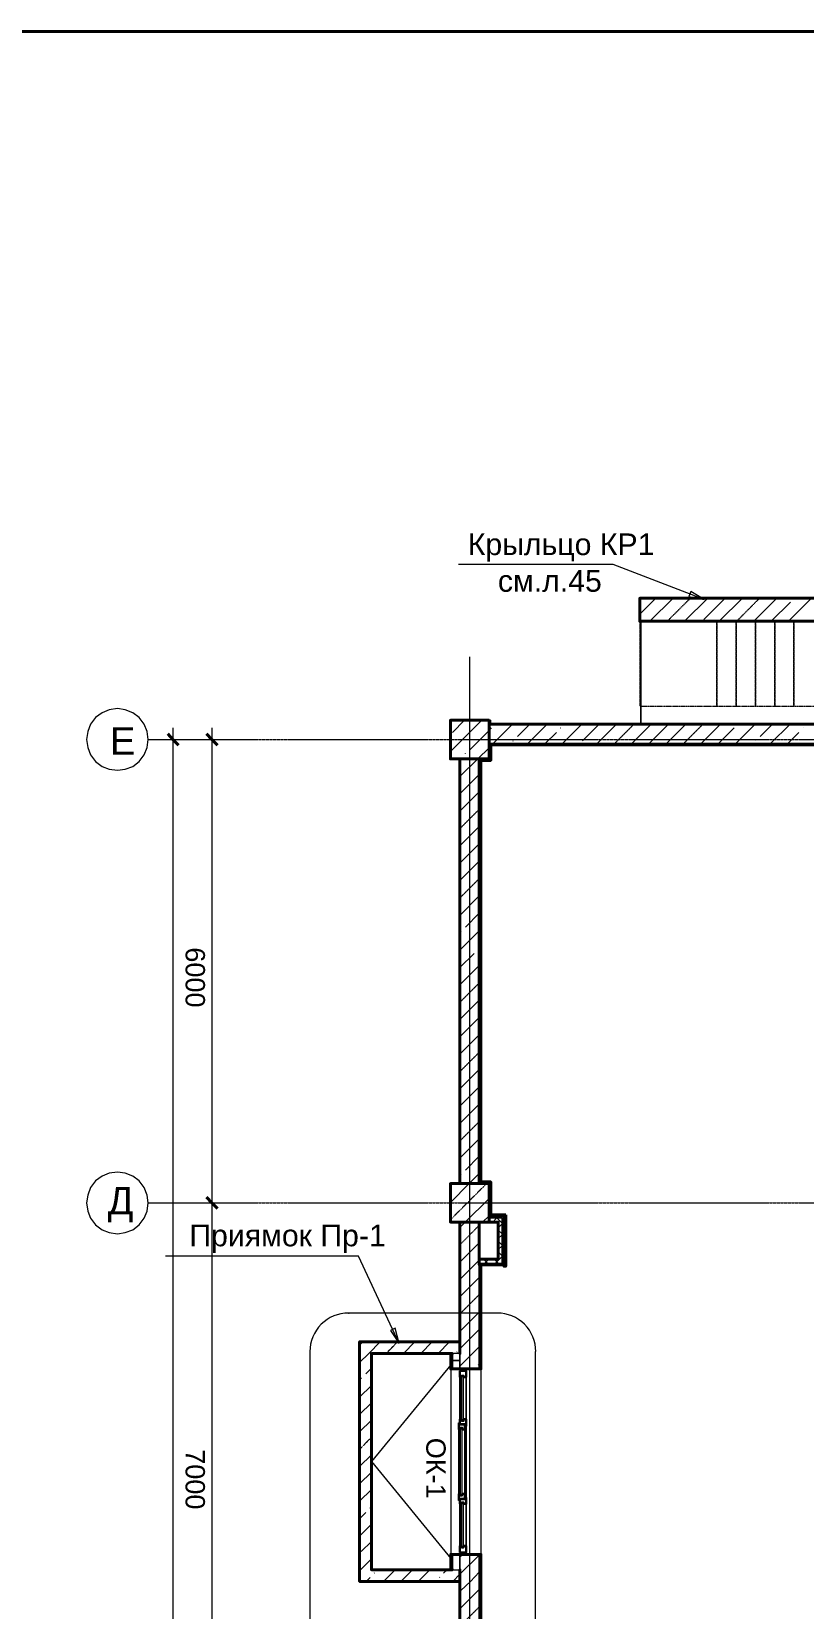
# Model space of a CAD drawing. Header units: millimetres. Extents: x -83618 to -12593, y -3271 to 55593.
# Drawn here: x -57451 to -47438, y 35159 to 55593 of the extents above; entities that cross this region are included whole.
import ezdxf

# ---------------------------------------------------------------- set-up
doc = ezdxf.new("R2010")
doc.units = ezdxf.units.MM
doc.linetypes.add('PDF_IMPORT', pattern=[1, 0.8, -0.2])
doc.layers.add('PDF _Геометрия', color=7, linetype='Continuous')
doc.layers.add('PDF _Текст', color=7, linetype='Continuous')
doc.layers.add('printme', color=5, linetype='Continuous', lineweight=40, plot=False)
doc.styles.add('PDF Arial', font='arial.ttf')

msp = doc.modelspace()

# ---------------------------------------------------------------- linework, layer by layer
at = {"layer": 'PDF _Геометрия', "lineweight": 18}
for points in [[(-48737.53355, 48237.08124), (-49914.66818, 48690.15105), (-51917.49076, 48690.15105)], [(-55664.84379, 46424.80204), (-55618.26652, 46424.80204), (-55465.83182, 46424.80204)], [(-55618.26652, 46577.23674), (-55618.26652, 20769.19521)], [(-55160.96242, 46424.80204), (-55114.38516, 46424.80204), (-54961.95046, 46424.80204)], [(-55114.38516, 46577.23674), (-55114.38516, 40424.80288), (-55114.38516, 33421.27529), (-55114.38516, 29673.92226), (-55114.38516, 26421.98199), (-55114.38516, 20769.19521)], [(-46522.99611, 46373.99047), (-46544.16759, 46373.99047), (-51523.70112, 46373.99047)], [(-49406.55251, 46373.99047), (-49457.36408, 46373.99047), (-49605.56448, 46373.99047)], [(-52010.6453, 46174.9785), (-52010.6453, 46174.9785)], [(-52010.6453, 46174.9785), (-52010.6453, 46174.9785)], [(-51650.73003, 40746.60947), (-51650.73003, 40793.18674), (-51650.73003, 40945.62144)], [(-55160.96242, 40424.80288), (-55114.38516, 40424.80288), (-54961.95046, 40424.80288)], [(-51650.73003, 39645.6922), (-51405.1408, 39645.6922), (-51354.32923, 39645.6922), (-51354.32923, 40174.97935), (-51354.32923, 40225.79091), (-51523.70112, 40225.79091)], [(-51523.70112, 40174.97935), (-51650.73003, 40174.97935), (-51650.73003, 39696.50376)], [(-52688.13285, 38604.05508), (-53213.18571, 39734.61244), (-55715.65536, 39734.61244)], [(-51820.10192, 38273.7799), (-51650.73003, 38273.7799), (-51650.73003, 38625.22657), (-51650.73003, 39620.28641), (-51650.73003, 38625.22657), (-51650.73003, 38273.7799), (-51629.55855, 38273.7799), (-51629.55855, 35872.93338), (-51650.73003, 35872.93338), (-51820.10192, 35872.93338)], [(-51900.55357, 38625.22657), (-53200.48281, 38625.22657), (-53200.48281, 35521.48671), (-52281.64032, 35521.48671), (-53200.48281, 35521.48671), (-53200.48281, 38625.22657), (-52281.64032, 38625.22657)], [(-53844.09599, 38498.19765), (-53844.09599, 38498.19765)], [(-52446.77791, 38472.79187), (-52493.35518, 38472.79187), (-52645.78988, 38472.79187)], [(-51900.55357, 38472.79187), (-51947.13084, 38472.79187), (-51997.94241, 38472.79187), (-52281.64032, 38472.79187)], [(-51900.55357, 38273.7799), (-51900.55357, 38472.79187), (-51900.55357, 38273.7799), (-51997.94241, 38273.7799), (-52019.11389, 38273.7799), (-52019.11389, 35872.93338), (-51997.94241, 35872.93338), (-51997.94241, 35678.15571), (-51997.94241, 35872.93338), (-51900.55357, 35872.93338), (-51900.55357, 35673.92141), (-51900.55357, 35872.93338)], [(-50922.43091, 30431.86146), (-50922.43091, 38498.19765)], [(-50918.19662, 38498.19765), (-50918.19662, 38498.19765)], [(-52019.11389, 38328.82576), (-53048.04811, 37075.47379), (-52019.11389, 35817.88751)], [(-51900.55357, 38248.37411), (-51900.55357, 37553.94937), (-51900.55357, 37575.12086), (-51913.25646, 37575.12086), (-51913.25646, 36571.59242), (-51900.55357, 36571.59242), (-51900.55357, 36592.7639), (-51837.03911, 36592.7639), (-51837.03911, 37553.94937), (-51900.55357, 37553.94937), (-51900.55357, 37558.18367), (-51837.03911, 37558.18367), (-51837.03911, 36588.52961), (-51900.55357, 36588.52961), (-51900.55357, 36592.7639), (-51900.55357, 35898.33916)], [(-51820.10192, 38248.37411), (-51820.10192, 35898.33916)], [(-52446.77791, 35673.92141), (-52493.35518, 35673.92141), (-52645.78988, 35673.92141)], [(-52281.64032, 35673.92141), (-51997.94241, 35673.92141), (-51947.13084, 35673.92141), (-51900.55357, 35673.92141)]]:
    msp.add_lwpolyline(points, dxfattribs=at)
at = {"layer": 'PDF _Геометрия', "color": 49, "lineweight": 9, "true_color": 0x474747}
for points in [[(-49571.6901, 48046.53787), (-49364.20954, 48254.01843)], [(-49440.42689, 47957.61763), (-49139.79179, 48254.01843)], [(-48991.59138, 47957.61763), (-48690.95628, 48254.01843)], [(-48741.76785, 47978.78911), (-48466.53853, 48254.01843)], [(-48542.75588, 47957.61763), (-48242.12078, 48254.01843)], [(-48093.92037, 47957.61763), (-47793.28527, 48254.01843)], [(-47645.08487, 47957.61763), (-47344.44977, 48254.01843)], [(-47869.50262, 47957.61763), (-47619.67909, 48203.20687)], [(-52023.34819, 46268.13304), (-51616.85566, 46674.62557)], [(-51997.94241, 46517.95658), (-51841.27341, 46674.62557)], [(-51468.65525, 46373.99047), (-51218.83172, 46623.81401)], [(-51155.31726, 46462.91071), (-50994.41397, 46623.81401)], [(-51019.81975, 46373.99047), (-50769.99621, 46623.81401)], [(-50570.98424, 46373.99047), (-50321.16071, 46623.81401)], [(-50312.69211, 46407.86485), (-50096.74296, 46623.81401)], [(-50122.14874, 46373.99047), (-49872.3252, 46623.81401)], [(-49673.31323, 46373.99047), (-49423.4897, 46623.81401)], [(-49448.89548, 46373.99047), (-49199.07195, 46623.81401)], [(-49224.47773, 46373.99047), (-48974.65419, 46623.81401)], [(-48775.64222, 46373.99047), (-48525.81869, 46623.81401)], [(-48326.80672, 46373.99047), (-48076.98318, 46623.81401)], [(-48013.46873, 46462.91071), (-47852.56543, 46623.81401)], [(-47877.97122, 46373.99047), (-47623.91338, 46623.81401)], [(-51773.52465, 46293.53882), (-51523.70112, 46543.36236), (-51494.06104, 46577.23674)], [(-51214.59742, 46407.86485), (-51210.36312, 46407.86485)], [(-50795.402, 46373.99047), (-50651.43589, 46517.95658)], [(-50596.39003, 46577.23674), (-50592.15573, 46577.23674)], [(-48551.22447, 46373.99047), (-48347.97821, 46577.23674)], [(-48068.51459, 46407.86485), (-48068.51459, 46407.86485)], [(-47653.55346, 46373.99047), (-47509.58736, 46517.95658)], [(-47450.3072, 46577.23674), (-47450.3072, 46577.23674)], [(-51900.55357, 45946.32645), (-51667.66722, 46174.9785), (-51523.70112, 46318.94461)], [(-51900.55357, 46170.7442), (-51892.08497, 46174.9785), (-51887.85068, 46183.4471)], [(-51828.57052, 46238.49296), (-51828.57052, 46242.72726)], [(-51900.55357, 45721.9087), (-51663.43293, 45959.02934)], [(-51900.55357, 45497.49095), (-51650.73003, 45747.31448)], [(-51900.55357, 45048.65544), (-51650.73003, 45298.47898)], [(-51887.85068, 44836.94058), (-51650.73003, 45074.06122)], [(-51900.55357, 44599.81994), (-51650.73003, 44849.64347)], [(-51900.55357, 44146.75013), (-51650.73003, 44400.80797)], [(-51828.57052, 43994.31544), (-51650.73003, 44176.39022)], [(-51900.55357, 43697.91463), (-51650.73003, 43947.73817)], [(-51887.85068, 43935.03527), (-51883.61638, 43939.26957)], [(-51900.55357, 43473.49688), (-51718.47879, 43655.57166)], [(-51663.43293, 43710.61752), (-51659.19863, 43714.85182)], [(-51900.55357, 43249.07913), (-51650.73003, 43498.90266)], [(-51900.55357, 42800.24362), (-51650.73003, 43050.06716)], [(-51900.55357, 42575.82587), (-51663.43293, 42812.94651)], [(-51900.55357, 42351.40812), (-51650.73003, 42601.23165)], [(-51900.55357, 41902.57261), (-51650.73003, 42152.39615)], [(-51887.85068, 41690.85775), (-51650.73003, 41927.97839)], [(-51900.55357, 41453.73711), (-51650.73003, 41703.56064)], [(-51900.55357, 41004.9016), (-51650.73003, 41254.72514)], [(-51828.57052, 40848.2326), (-51650.73003, 41030.30738)], [(-52023.34819, 40429.03718), (-51781.99325, 40674.62642), (-51650.73003, 40805.88963)], [(-52023.34819, 40653.45493), (-52006.411, 40674.62642)], [(-51887.85068, 40793.18674), (-51883.61638, 40797.42104)], [(-51900.55357, 40107.23059), (-51832.80481, 40174.97935), (-51523.70112, 40479.84875)], [(-51608.38706, 40174.97935), (-51523.70112, 40255.43099)], [(-51900.55357, 39658.39509), (-51650.73003, 39908.21862)], [(-51900.55357, 39433.97734), (-51663.43293, 39671.09798)], [(-51900.55357, 39209.55958), (-51650.73003, 39459.38312)], [(-51900.55357, 38760.72408), (-51650.73003, 39010.54761)], [(-53200.48281, 38358.46584), (-53081.92249, 38472.79187), (-52933.72209, 38625.22657)], [(-53200.48281, 38582.88359), (-53158.13984, 38625.22657)], [(-52633.08699, 38472.79187), (-52484.88658, 38625.22657)], [(-52408.66924, 38472.79187), (-52260.46883, 38625.22657)], [(-52184.25148, 38472.79187), (-52036.05108, 38625.22657)], [(-51887.85068, 38549.00922), (-51811.63333, 38625.22657), (-51650.73003, 38786.12986)], [(-51942.89654, 38489.72906), (-51938.66224, 38493.96335)], [(-51900.55357, 38311.88857), (-51650.73003, 38561.71211)], [(-53120.03117, 38210.26544), (-53048.04811, 38282.24849)], [(-51663.43293, 38324.59146), (-51650.73003, 38337.29436)], [(-53200.48281, 37909.63034), (-53048.04811, 38057.83074)], [(-53179.31133, 38155.21958), (-53175.07703, 38155.21958)], [(-53200.48281, 37685.21259), (-53048.04811, 37833.41299)], [(-53200.48281, 37460.79483), (-53048.04811, 37608.99524)], [(-53200.48281, 37011.95933), (-53048.04811, 37160.15973)], [(-53200.48281, 36787.54158), (-53048.04811, 36935.74198)], [(-53200.48281, 36563.12382), (-53048.04811, 36711.32423)], [(-53200.48281, 36334.47177), (-53120.03117, 36414.92342)], [(-53064.9853, 36469.96928), (-53064.9853, 36474.20358)], [(-53200.48281, 36110.05402), (-53048.04811, 36262.48872)], [(-53179.31133, 35911.04205), (-53048.04811, 36038.07097)], [(-53200.48281, 35661.21852), (-53187.77992, 35673.92141), (-53048.04811, 35813.65322)], [(-51993.70811, 35521.48671), (-51900.55357, 35614.64125), (-51650.73003, 35864.46478)], [(-51900.55357, 35839.059), (-51866.67919, 35872.93338)], [(-53115.79687, 35521.48671), (-53064.9853, 35572.29828)], [(-53009.93944, 35627.34414), (-53005.70514, 35631.57844)], [(-52891.37912, 35521.48671), (-52738.94442, 35673.92141)], [(-52666.96137, 35521.48671), (-52514.52667, 35673.92141)], [(-52442.54361, 35521.48671), (-52290.10891, 35673.92141)], [(-52167.31429, 35572.29828), (-52163.08, 35576.53257)], [(-52112.26843, 35627.34414), (-52065.69116, 35673.92141)], [(-51887.85068, 35402.92639), (-51765.05606, 35521.48671), (-51650.73003, 35640.04703)], [(-51900.55357, 35165.80574), (-51650.73003, 35415.62928)]]:
    msp.add_lwpolyline(points, dxfattribs=at)
at = {"layer": 'PDF _Геометрия', "lineweight": 40}
for points in [[(-40069.92715, 46725.43714), (-40069.92715, 47957.61763), (-40069.92715, 48254.01843), (-49571.6901, 48254.01843), (-49571.6901, 47957.61763), (-40370.56225, 47957.61763), (-40370.56225, 46725.43714)], [(-51523.70112, 46674.62557), (-51523.70112, 46174.9785), (-52023.34819, 46174.9785), (-52023.34819, 46674.62557)], [(-51523.70112, 46674.62557), (-52023.34819, 46674.62557), (-52023.34819, 46174.9785), (-51523.70112, 46174.9785)], [(-51523.70112, 40674.62642), (-51523.70112, 40174.97935), (-52023.34819, 40174.97935), (-52023.34819, 40674.62642)], [(-51307.75196, 40268.13389), (-51307.75196, 39603.34922), (-51328.92345, 39603.34922), (-51328.92345, 40268.13389)], [(-51650.73003, 39696.50376), (-51405.1408, 39696.50376), (-51405.1408, 40174.97935), (-51523.70112, 40174.97935), (-51523.70112, 40251.1967), (-51328.92345, 40251.1967), (-51328.92345, 40225.79091), (-51328.92345, 40174.97935), (-51328.92345, 39620.28641), (-51354.32923, 39620.28641), (-51405.1408, 39620.28641), (-51650.73003, 39620.28641)]]:
    msp.add_lwpolyline(points, close=True, dxfattribs=at)
at = {"layer": 'PDF _Геометрия', "color": 49, "linetype": 'PDF_IMPORT', "lineweight": 9, "ltscale": 0.075425, "true_color": 0x474747}
msp.add_lwpolyline([(-49216.00914, 47957.61763), (-48915.37403, 48254.01843)], dxfattribs=at)
at = {"layer": 'PDF _Геометрия', "lineweight": 18}
for points in [[(-48737.53355, 48237.08124), (-48911.13974, 48342.93867), (-48936.54552, 48275.18992)], [(-49558.98721, 46623.81401), (-49558.98721, 47957.61763)], [(-56338.09705, 46827.06027), (-56443.95448, 46810.12308), (-56537.10902, 46772.01441), (-56621.79496, 46708.49995), (-56685.30942, 46623.81401), (-56723.4181, 46530.65947), (-56740.35529, 46424.80204), (-56723.4181, 46323.1789), (-56685.30942, 46225.79007), (-56621.79496, 46141.10412), (-56537.10902, 46077.58966), (-56443.95448, 46039.48099), (-56338.09705, 46026.7781), (-56236.47392, 46039.48099), (-56139.08508, 46077.58966), (-56054.39914, 46141.10412), (-55990.88468, 46225.79007), (-55952.776, 46323.1789), (-55940.07311, 46424.80204), (-55952.776, 46530.65947), (-55990.88468, 46623.81401), (-56054.39914, 46708.49995), (-56139.08508, 46772.01441), (-56236.47392, 46810.12308)], [(-51523.70112, 46674.62557), (-51506.76393, 46674.62557), (-51506.76393, 46623.81401), (-51506.76393, 46674.62557)], [(-51900.55357, 46174.9785), (-52010.6453, 46174.9785)], [(-56338.09705, 40822.82682), (-56443.95448, 40810.12393), (-56537.10902, 40772.01525), (-56621.79496, 40708.5008), (-56685.30942, 40623.81485), (-56723.4181, 40526.42602), (-56740.35529, 40424.80288), (-56723.4181, 40318.94545), (-56685.30942, 40225.79091), (-56621.79496, 40141.10497), (-56537.10902, 40077.59051), (-56443.95448, 40039.48184), (-56338.09705, 40022.54465), (-56236.47392, 40039.48184), (-56139.08508, 40077.59051), (-56054.39914, 40141.10497), (-55990.88468, 40225.79091), (-55952.776, 40318.94545), (-55940.07311, 40424.80288), (-55952.776, 40526.42602), (-55990.88468, 40623.81485), (-56054.39914, 40708.5008), (-56139.08508, 40772.01525), (-56236.47392, 40810.12393)], [(-51900.55357, 40170.74505), (-52010.6453, 40170.74505), (-52010.6453, 40174.97935), (-52010.6453, 40170.74505)], [(-52688.13285, 38604.05508), (-52738.94442, 38803.06705), (-52802.45888, 38773.42697)], [(-53048.04811, 38472.79187), (-53048.04811, 37075.47379), (-53048.04811, 35673.92141)], [(-51997.94241, 38468.55757), (-51997.94241, 38273.7799)], [(-51900.55357, 38167.92247), (-51900.55357, 37621.69813), (-51879.38208, 37621.69813), (-51879.38208, 38167.92247)], [(-51879.38208, 38184.85966), (-51879.38208, 37600.52664), (-51875.14779, 37600.52664), (-51875.14779, 38184.85966)], [(-51875.14779, 37600.52664), (-51875.14779, 38184.85966), (-51858.2106, 38184.85966), (-51858.2106, 37600.52664)], [(-51858.2106, 38184.85966), (-51858.2106, 37600.52664), (-51853.9763, 37600.52664), (-51853.9763, 38184.85966)], [(-51853.9763, 37621.69813), (-51853.9763, 38167.92247), (-51820.10192, 38167.92247), (-51820.10192, 37621.69813)], [(-51896.31927, 37490.43491), (-51896.31927, 36656.27836), (-51913.25646, 36656.27836), (-51913.25646, 37490.43491)], [(-51896.31927, 37511.6064), (-51896.31927, 36635.10688), (-51892.08497, 36635.10688), (-51892.08497, 37511.6064)], [(-51892.08497, 36635.10688), (-51892.08497, 37511.6064), (-51875.14779, 37511.6064), (-51875.14779, 36635.10688)], [(-51875.14779, 37511.6064), (-51875.14779, 36635.10688), (-51870.91349, 36635.10688), (-51870.91349, 37511.6064)], [(-51837.03911, 37490.43491), (-51837.03911, 36656.27836), (-51870.91349, 36656.27836), (-51870.91349, 37490.43491)], [(-51820.10192, 37537.01218), (-51820.10192, 36609.70109), (-51837.03911, 36609.70109), (-51837.03911, 37537.01218)], [(-51900.55357, 36525.01515), (-51900.55357, 35983.02511), (-51879.38208, 35983.02511), (-51879.38208, 36525.01515)], [(-51879.38208, 36546.18663), (-51879.38208, 35961.85362), (-51875.14779, 35961.85362), (-51875.14779, 36546.18663)], [(-51875.14779, 35961.85362), (-51875.14779, 36546.18663), (-51858.2106, 36546.18663), (-51858.2106, 35961.85362)], [(-51858.2106, 36546.18663), (-51858.2106, 35961.85362), (-51853.9763, 35961.85362), (-51853.9763, 36546.18663)], [(-51853.9763, 35983.02511), (-51853.9763, 36525.01515), (-51820.10192, 36525.01515), (-51820.10192, 35983.02511)], [(-51650.73003, 35521.48671), (-51650.73003, 33671.09883), (-51650.73003, 35521.48671), (-51650.73003, 35872.93338)]]:
    msp.add_lwpolyline(points, close=True, dxfattribs=at)
at = {"layer": 'PDF _Геометрия', "color": 49, "linetype": 'PDF_IMPORT', "lineweight": 9, "ltscale": 0.058926, "true_color": 0x474747}
for points in [[(-48318.33813, 47957.61763), (-48017.70302, 48254.01843)], [(-49000.05998, 46373.99047), (-48750.23644, 46623.81401)]]:
    msp.add_lwpolyline(points, dxfattribs=at)
at = {"layer": 'PDF _Геометрия', "linetype": 'PDF_IMPORT', "lineweight": 18, "ltscale": 0.118333}
for points in [[(-48572.39596, 47957.61763), (-49571.6901, 47957.61763), (-49571.6901, 46856.70035), (-48572.39596, 46856.70035)], [(-48322.57242, 47957.61763), (-48322.57242, 46856.70035)], [(-48072.74889, 47957.61763), (-48072.74889, 46856.70035)], [(-47822.92535, 47957.61763), (-47822.92535, 46856.70035)], [(-47573.10182, 47957.61763), (-47573.10182, 46856.70035)]]:
    msp.add_lwpolyline(points, close=True, dxfattribs=at)
at = {"layer": 'PDF _Геометрия', "linetype": 'PDF_IMPORT', "lineweight": 18, "ltscale": 0.1}
msp.add_lwpolyline([(-46074.1606, 47957.61763), (-48572.39596, 47957.61763), (-48572.39596, 46856.70035), (-46074.1606, 46856.70035)], close=True, dxfattribs=at)
at = {"layer": 'PDF _Геометрия', "linetype": 'PDF_IMPORT', "lineweight": 9, "ltscale": 0.786667}
msp.add_lwpolyline([(-51773.52465, 17656.98676), (-51773.52465, 47496.07923)], dxfattribs=at)
at = {"layer": 'PDF _Геометрия', "lineweight": 40}
for points in [[(-51900.55357, 40674.62642), (-51900.55357, 46174.9785), (-51650.73003, 46174.9785), (-51650.73003, 40674.62642), (-51650.73003, 46153.80701), (-51650.73003, 46174.9785), (-51523.70112, 46174.9785), (-51523.70112, 46357.05328), (-51523.70112, 46373.99047), (-51523.70112, 46623.81401), (-46522.99611, 46623.81401), (-46522.99611, 46725.43714), (-47272.46671, 46725.43714), (-47272.46671, 46623.81401), (-46522.99611, 46623.81401)], [(-55546.28347, 46352.81898), (-55618.26652, 46424.80204), (-55686.01528, 46496.78509)], [(-55042.4021, 46352.81898), (-55114.38516, 46424.80204), (-55182.13391, 46496.78509)], [(-46544.16759, 46357.05328), (-51502.52963, 46357.05328), (-51502.52963, 46153.80701), (-51523.70112, 46153.80701), (-51629.55855, 46153.80701), (-51629.55855, 40695.79791), (-51502.52963, 40695.79791), (-51502.52963, 40674.62642), (-51502.52963, 40251.1967), (-51502.52963, 40268.13389), (-51328.92345, 40268.13389), (-51328.92345, 40251.1967), (-51502.52963, 40251.1967), (-51523.70112, 40251.1967), (-51523.70112, 40674.62642), (-51629.55855, 40674.62642), (-51650.73003, 40674.62642)], [(-51523.70112, 40674.62642), (-52023.34819, 40674.62642)], [(-52023.34819, 40674.62642), (-52023.34819, 40174.97935)], [(-51523.70112, 40174.97935), (-51523.70112, 40674.62642)], [(-55042.4021, 40352.81983), (-55114.38516, 40424.80288), (-55182.13391, 40496.78594)], [(-51900.55357, 40174.97935), (-51900.55357, 38625.22657), (-51900.55357, 38472.79187), (-51900.55357, 38625.22657), (-53200.48281, 38625.22657), (-53200.48281, 38472.79187), (-53200.48281, 35673.92141), (-53200.48281, 35521.48671), (-51900.55357, 35521.48671), (-51900.55357, 35673.92141), (-51900.55357, 35521.48671), (-51900.55357, 33671.09883)], [(-51650.73003, 40174.97935), (-51650.73003, 39620.28641), (-51629.55855, 39620.28641), (-51629.55855, 38625.22657), (-51629.55855, 38273.7799), (-51650.73003, 38273.7799), (-51900.55357, 38273.7799), (-51997.94241, 38273.7799), (-52019.11389, 38273.7799), (-52019.11389, 38468.55757), (-51997.94241, 38468.55757), (-51997.94241, 38472.79187), (-53048.04811, 38472.79187), (-53048.04811, 35673.92141), (-51997.94241, 35673.92141), (-51997.94241, 35678.15571), (-52019.11389, 35678.15571), (-52019.11389, 35872.93338), (-51997.94241, 35872.93338), (-51900.55357, 35872.93338), (-51650.73003, 35872.93338), (-51629.55855, 35872.93338), (-51629.55855, 35521.48671), (-51629.55855, 33671.09883)], [(-52023.34819, 40174.97935), (-51523.70112, 40174.97935)]]:
    msp.add_lwpolyline(points, dxfattribs=at)
at = {"layer": 'PDF _Геометрия', "color": 49, "linetype": 'PDF_IMPORT', "lineweight": 9, "ltscale": 0.049497, "true_color": 0x474747}
msp.add_lwpolyline([(-49897.73099, 46373.99047), (-49647.90745, 46623.81401)], dxfattribs=at)
at = {"layer": 'PDF _Геометрия', "linetype": 'PDF_IMPORT', "lineweight": 9, "ltscale": 0.833333}
for points in [[(-55940.07311, 46424.80204), (-28175.78628, 46424.80204)], [(-55940.07311, 40424.80288), (-28175.78628, 40424.80288)]]:
    msp.add_lwpolyline(points, dxfattribs=at)
at = {"layer": 'PDF _Геометрия', "linetype": 'PDF_IMPORT', "lineweight": 18, "ltscale": 1.96}
msp.add_lwpolyline([(-51523.70112, 46373.99047), (-41983.82949, 46373.99047)], dxfattribs=at)
at = {"layer": 'PDF _Геометрия', "lineweight": 9}
for points in [[(-50321.16071, 46361.28758), (-50329.6293, 46373.99047)], [(-50164.49171, 46373.99047), (-50164.49171, 46373.99047)], [(-48911.13974, 46357.05328), (-48923.84263, 46373.99047)], [(-48873.03106, 46369.75617), (-48885.73395, 46357.05328)], [(-48055.8117, 46369.75617), (-48064.28029, 46357.05328)], [(-47865.26832, 46373.99047), (-47865.26832, 46373.99047)], [(-47738.23941, 46357.05328), (-47742.4737, 46365.52188)], [(-47501.11876, 46357.05328), (-47513.82165, 46373.99047)], [(-51650.73003, 46022.5438), (-51638.02714, 46022.5438)], [(-51574.51268, 46170.7442), (-51582.98128, 46153.80701)], [(-51650.73003, 45717.6744), (-51638.02714, 45717.6744)], [(-51642.26144, 45599.11408), (-51650.73003, 45611.81697)], [(-51629.55855, 45374.69633), (-51646.49574, 45404.33641)], [(-51629.55855, 45171.45006), (-51633.79284, 45175.68436)], [(-51650.73003, 45107.9356), (-51638.02714, 45107.9356)], [(-51650.73003, 44904.68934), (-51638.02714, 44904.68934)], [(-51650.73003, 44599.81994), (-51638.02714, 44599.81994)], [(-51629.55855, 44650.6315), (-51633.79284, 44642.16291)], [(-51650.73003, 43990.08114), (-51638.02714, 43990.08114)], [(-51650.73003, 43786.83487), (-51638.02714, 43786.83487)], [(-51650.73003, 43481.96547), (-51638.02714, 43481.96547)], [(-51646.49574, 43367.63945), (-51650.73003, 43376.10804)], [(-51629.55855, 42935.74113), (-51633.79284, 42944.20973)], [(-51650.73003, 42872.22667), (-51638.02714, 42872.22667)], [(-51650.73003, 42668.98041), (-51638.02714, 42668.98041)], [(-51650.73003, 42364.11101), (-51638.02714, 42364.11101)], [(-51629.55855, 42211.67631), (-51646.49574, 42182.03623)], [(-51642.26144, 41983.02426), (-51650.73003, 41974.55566)], [(-51650.73003, 41754.37221), (-51638.02714, 41754.37221)], [(-51650.73003, 41551.12594), (-51638.02714, 41551.12594)], [(-51650.73003, 41246.25654), (-51638.02714, 41246.25654)], [(-51646.49574, 41165.8049), (-51650.73003, 41161.5706)], [(-51633.79284, 40911.74706), (-51650.73003, 40937.15285)], [(-51629.55855, 40700.0322), (-51638.02714, 40712.73509)], [(-51621.08995, 40683.09501), (-51625.32425, 40695.79791)], [(-51341.62634, 40268.13389), (-51350.09493, 40251.1967)], [(-51316.22055, 40158.04216), (-51328.92345, 40179.21364)], [(-51307.75196, 40124.16778), (-51316.22055, 40115.69919)], [(-51650.73003, 39518.66328), (-51638.02714, 39518.66328)], [(-51650.73003, 39315.41701), (-51638.02714, 39315.41701)], [(-51650.73003, 39010.54761), (-51638.02714, 39010.54761)], [(-51642.26144, 38934.33026), (-51650.73003, 38925.86167)], [(-51638.02714, 38680.27243), (-51650.73003, 38701.44392)], [(-51650.73003, 38400.80881), (-51638.02714, 38400.80881)], [(-51650.73003, 35656.98422), (-51638.02714, 35656.98422)], [(-51638.02714, 35631.57844), (-51650.73003, 35652.74992)], [(-51633.79284, 35292.83466), (-51650.73003, 35267.42888)]]:
    msp.add_lwpolyline(points, dxfattribs=at)
at = {"layer": 'PDF _Геометрия', "color": 49, "linetype": 'PDF_IMPORT', "lineweight": 9, "ltscale": 0.038909, "true_color": 0x474747}
for points in [[(-51900.55357, 45273.07319), (-51650.73003, 45522.89673)], [(-51900.55357, 42126.99036), (-51650.73003, 42376.8139)], [(-51900.55357, 38985.14183), (-51650.73003, 39234.96537)]]:
    msp.add_lwpolyline(points, dxfattribs=at)
at = {"layer": 'PDF _Геометрия', "color": 49, "linetype": 'PDF_IMPORT', "lineweight": 9, "ltscale": 0.069542, "true_color": 0x474747}
for points in [[(-51900.55357, 44375.40218), (-51650.73003, 44625.22572)], [(-51900.55357, 39882.81284), (-51650.73003, 40132.63638)]]:
    msp.add_lwpolyline(points, dxfattribs=at)
at = {"layer": 'PDF _Геометрия', "color": 49, "linetype": 'PDF_IMPORT', "lineweight": 9, "ltscale": 0.068354, "true_color": 0x474747}
msp.add_lwpolyline([(-51900.55357, 43024.66137), (-51650.73003, 43274.48491)], dxfattribs=at)
at = {"layer": 'PDF _Геометрия', "color": 49, "linetype": 'PDF_IMPORT', "lineweight": 9, "ltscale": 0.070711, "true_color": 0x474747}
for points in [[(-51900.55357, 41229.31935), (-51650.73003, 41479.14289)], [(-51900.55357, 34941.38799), (-51650.73003, 35191.21153)]]:
    msp.add_lwpolyline(points, dxfattribs=at)
at = {"layer": 'PDF _Геометрия', "color": 49, "linetype": 'PDF_IMPORT', "lineweight": 9, "ltscale": 0.156746, "true_color": 0x474747}
msp.add_lwpolyline([(-51997.94241, 40230.02521), (-51557.57549, 40674.62642)], dxfattribs=at)
at = {"layer": 'PDF _Геометрия', "color": 251, "lineweight": 9, "true_color": 0x515151}
for points in [[(-51506.76393, 40174.97935), (-51523.70112, 40191.91654)], [(-51472.88955, 40174.97935), (-51426.31228, 40225.79091), (-51400.9065, 40251.1967)], [(-51354.32923, 40162.27646), (-51367.03212, 40174.97935), (-51417.84369, 40225.79091)], [(-51405.1408, 40102.99629), (-51354.32923, 40153.80786), (-51328.92345, 40179.21364)], [(-51354.32923, 40022.54465), (-51405.1408, 40069.12192)], [(-51405.1408, 39963.26449), (-51354.32923, 40009.84176), (-51328.92345, 40035.24754)], [(-51354.32923, 39878.57854), (-51405.1408, 39929.39011)], [(-51405.1408, 39819.29838), (-51354.32923, 39870.10995), (-51328.92345, 39895.51573)], [(-51604.15276, 39620.28641), (-51578.74698, 39645.6922), (-51527.93541, 39696.50376)], [(-51544.8726, 39645.6922), (-51595.68417, 39696.50376)], [(-51460.18666, 39620.28641), (-51434.78088, 39645.6922), (-51405.1408, 39679.56657), (-51354.32923, 39730.37814), (-51328.92345, 39755.78392)], [(-51405.1408, 39645.6922), (-51455.95236, 39696.50376)], [(-51354.32923, 39738.84673), (-51405.1408, 39789.6583)]]:
    msp.add_lwpolyline(points, dxfattribs=at)
at = {"layer": 'PDF _Геометрия', "lineweight": 18}
msp.add_lwpolyline([(-51422.07798, 38997.84472), (-53344.44892, 38997.84472, 0.4163171428), (-53844.09599, 38498.19765), (-53844.09599, 30431.86146, 0.4131355932), (-53344.44892, 29932.21439)], format="xyb", dxfattribs=at)
at = {"layer": 'PDF _Геометрия', "color": 49, "linetype": 'PDF_IMPORT', "lineweight": 9, "ltscale": 0.011785, "true_color": 0x474747}
for points in [[(-52857.50474, 38472.79187), (-52709.30434, 38625.22657)], [(-53200.48281, 37236.37708), (-53048.04811, 37384.57748)]]:
    msp.add_lwpolyline(points, dxfattribs=at)
at = {"layer": 'PDF _Геометрия', "lineweight": 9}
for points in [[(-51900.55357, 38383.87163), (-51997.94241, 38383.87163)], [(-51820.10192, 38273.7799), (-51900.55357, 38273.7799), (-51900.55357, 38248.37411), (-51820.10192, 38248.37411)], [(-51900.55357, 35872.93338), (-51820.10192, 35872.93338), (-51820.10192, 35898.33916), (-51900.55357, 35898.33916)]]:
    msp.add_lwpolyline(points, close=True, dxfattribs=at)
at = {"layer": 'PDF _Геометрия', "lineweight": 30}
for points in [[(-51900.55357, 38248.37411), (-51900.55357, 38167.92247), (-51879.38208, 38167.92247), (-51879.38208, 38184.85966), (-51853.9763, 38184.85966), (-51853.9763, 38167.92247), (-51820.10192, 38167.92247), (-51820.10192, 38248.37411)], [(-51900.55357, 37621.69813), (-51900.55357, 37558.18367), (-51837.03911, 37558.18367), (-51837.03911, 37537.01218), (-51820.10192, 37537.01218), (-51820.10192, 37621.69813), (-51853.9763, 37621.69813), (-51853.9763, 37600.52664), (-51879.38208, 37600.52664), (-51879.38208, 37621.69813)], [(-51870.91349, 37490.43491), (-51837.03911, 37490.43491), (-51837.03911, 37553.94937), (-51900.55357, 37553.94937), (-51900.55357, 37575.12086), (-51913.25646, 37575.12086), (-51913.25646, 37490.43491), (-51896.31927, 37490.43491), (-51896.31927, 37511.6064), (-51870.91349, 37511.6064)], [(-51837.03911, 36656.27836), (-51870.91349, 36656.27836), (-51870.91349, 36635.10688), (-51896.31927, 36635.10688), (-51896.31927, 36656.27836), (-51913.25646, 36656.27836), (-51913.25646, 36571.59242), (-51900.55357, 36571.59242), (-51900.55357, 36592.7639), (-51837.03911, 36592.7639)], [(-51820.10192, 36609.70109), (-51837.03911, 36609.70109), (-51837.03911, 36588.52961), (-51900.55357, 36588.52961), (-51900.55357, 36525.01515), (-51879.38208, 36525.01515), (-51879.38208, 36546.18663), (-51853.9763, 36546.18663), (-51853.9763, 36525.01515), (-51820.10192, 36525.01515)], [(-51900.55357, 35898.33916), (-51820.10192, 35898.33916), (-51820.10192, 35983.02511), (-51853.9763, 35983.02511), (-51853.9763, 35961.85362), (-51879.38208, 35961.85362), (-51879.38208, 35983.02511), (-51900.55357, 35983.02511)]]:
    msp.add_lwpolyline(points, close=True, dxfattribs=at)
at = {"layer": 'PDF _Геометрия', "color": 36, "lineweight": 9, "true_color": 0x7f3f00}
for points in [[(-51900.55357, 38248.37411), (-51900.55357, 37553.94937), (-51900.55357, 38167.92247)], [(-51820.10192, 38273.7799), (-51820.10192, 35872.93338)], [(-51820.10192, 35898.33916), (-51820.10192, 38248.37411)], [(-51900.55357, 35983.02511), (-51900.55357, 36592.7639), (-51900.55357, 35898.33916)]]:
    msp.add_lwpolyline(points, dxfattribs=at)
at = {"layer": 'PDF _Геометрия', "lineweight": 18}
msp.add_arc((-51416.05717, 38499.98416), 497.86376, 359.794401898, 90.205598102, dxfattribs=at)
msp.add_open_spline([(-53344.44892, 38997.84472), (-53335.98033, 38997.84472), (-53335.98033, 38997.84472), (-53340.21462, 38997.84472)], degree=3, dxfattribs=at)
at = {"layer": 'printme', "ltscale": 25}
msp.add_lwpolyline([(-59858.31501, 55593.46474), (-24218.31501, 55593.46474), (-24218.31501, 5193.46474), (-59858.31501, 5193.46474)], close=True, dxfattribs=at)

# ---------------------------------------------------------------- texts
at = {"layer": 'PDF _Текст', "attachment_point": 7, "style": 'PDF Arial'}
for s, insert, char_height in [('Крыльцо КР1', (-51798.92741, 48728.78775), 280.3417554), ('см.л.45', (-51409.37223, 48334.47234), 280.341755), ('Е', (-56435.48101, 46230.02746), 354.73247), ('Д', (-56465.12108, 40172.63908), 354.73247), ('Приямок Пр-1', (-55406.5472, 39777.48702), 280.3417554)]:
    msp.add_mtext(s, dxfattribs=dict(at, insert=insert, char_height=char_height))
at = {"layer": 'PDF _Текст', "char_height": 251.014861, "attachment_point": 7, "rotation": 270, "style": 'PDF Arial'}
for s, insert in [('6000', (-55458.48949, 43734.11201)), ('7000', (-55459.0129, 37234.47485)), ('ОК-1', (-52340.45346, 37382.80689))]:
    msp.add_mtext(s, dxfattribs=dict(at, insert=insert))

doc.saveas('drawing.dxf')
